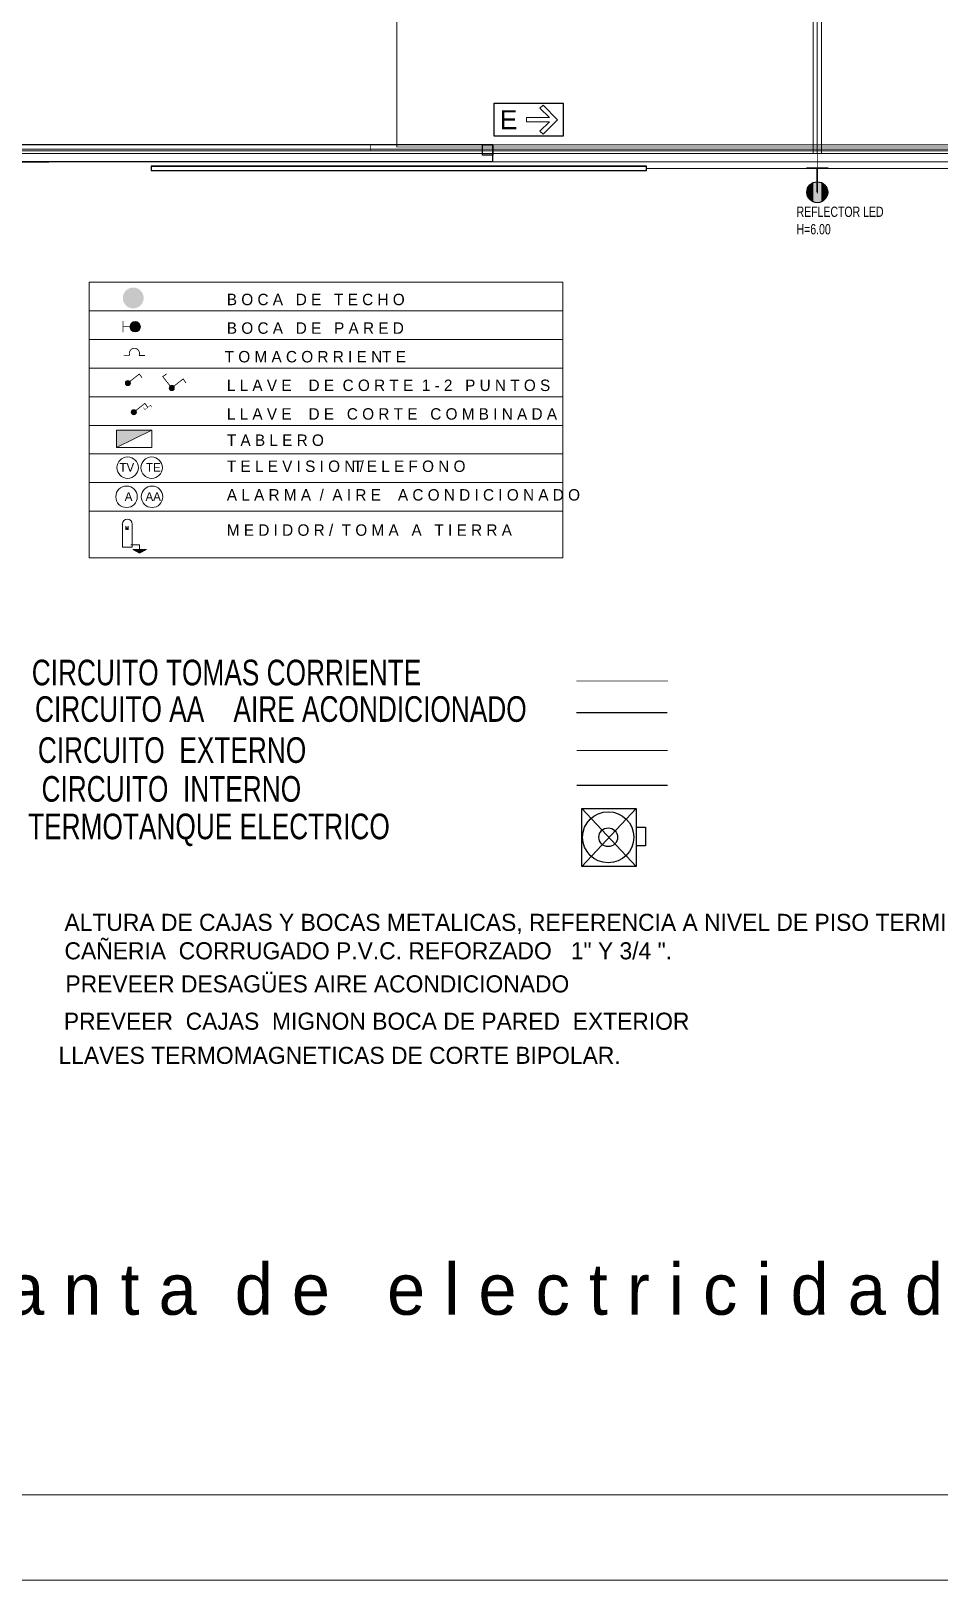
# Model space of a CAD drawing. Header units: millimetres. Extents: x 1972 to 5740, y 370 to 952.
# Drawn here: x 2695.26 to 2705.89, y 637.41 to 655.56 of the extents above; entities that cross this region are included whole.
import ezdxf

# ---------------------------------------------------------------- set-up
doc = ezdxf.new("R2010")
doc.units = ezdxf.units.MM
doc.header["$LTSCALE"] = 15
doc.linetypes.add('ACAD_ISO02W100', pattern=[15, 12, -3])
for name, color, linetype, lineweight in [('1 CIRCUITO  A  PB EXT', 11, 'Continuous', 30), ('1 CIRCUITO  D  INTERNO', 11, 'Continuous', 30), ('1 CIRCUITO AA', 11, 'Continuous', 30), ('1 CIRCUITO T C', 11, 'Continuous', 30), ('1 ELECTRICIDAD', 11, 'Continuous', 9), ('A-FACHA-XFINA', 8, 'Continuous', 15), ('A-MURO-PARC', 2, 'Continuous', 30), ('ABERTURAS', 2, 'Continuous', 25), ('COTA', 5, 'Continuous', 20), ('COTAS', 5, 'Continuous', 20), ('cotas ROJAS', 5, 'Continuous', 13), ('MUROS', 1, 'Continuous', 30), ('SOMBRAS', 95, 'Continuous', 18)]:
    doc.layers.add(name, color=color, linetype=linetype, lineweight=lineweight)
doc.styles.add('ROMANC', font='romanc', dxfattribs={"width": 0.8, "height": 0.3})
doc.styles.add('texto', font='swisscl.ttf', dxfattribs={"height": 0.18})

# ---------------------------------------------------------------- blocks, each defined once
blk = doc.blocks.new('boca1')
at = {"layer": '1 ELECTRICIDAD', "linetype": 'Continuous'}
h = blk.add_hatch(color=256, dxfattribs=at)
edge = h.paths.add_edge_path()
edge.add_arc((0.004, 0.003), 0.182, 0, 360)
blk = doc.blocks.new('boca-p')
at = {"layer": '1 ELECTRICIDAD', "linetype": 'Continuous'}
h = blk.add_hatch(color=256, dxfattribs=at)
edge = h.paths.add_edge_path()
edge.add_arc((0, 0.423), 0.182, 0, 360)
at = {"layer": '1 ELECTRICIDAD', "linetype": 'Continuous', "const_width": 0.03}
for points in [[(0, 0), (-0.194, 0)], [(0, 0.423), (0, 0)], [(0, 0), (0.194, 0)]]:
    blk.add_lwpolyline(points, dxfattribs=at)
at = {"layer": '1 ELECTRICIDAD', "linetype": 'Continuous'}
blk.add_circle((0, 0.423), 0.182, dxfattribs=at)
blk = doc.blocks.new('t')
at = {"layer": '1 ELECTRICIDAD', "const_width": 0.03}
blk.add_lwpolyline([(-0.008, -0.363), (-0.008, -0.159, 1.555367), (0, 0.163), (0, 0.375)], format="xyb", dxfattribs=at)
blk = doc.blocks.new('med1')
at = {"layer": '1 ELECTRICIDAD'}
for p, q in [((-0.53, 2.48), (-0.53, 0)), ((0.53, 0), (0.53, 2.48)), ((-0.53, 0), (0.53, 0)), ((0.39, 0.24), (1.32, 0.24)), ((1.32, 0.24), (1.32, -0.22)), ((1.32, -0.65), (0.58, -0.25)), ((0.58, -0.25), (1.32, -0.25)), ((0.77, -0.35), (1.88, -0.35)), ((0.99, -0.45), (1.68, -0.45)), ((1.15, -0.54), (1.5, -0.54)), ((1.32, -0.22), (1.32, -0.65))]:
    blk.add_line(p, q, dxfattribs=at)
blk.add_lwpolyline([(1.32, -0.65), (2.08, -0.25), (1.3, -0.25)], dxfattribs=at)
blk.add_arc((0, 2.48), 0.533, 0, 180, dxfattribs=at)
at = {"layer": '1 ELECTRICIDAD', "style": 'ROMANC'}
blk.add_text('M', height=0.4, dxfattribs=at).set_placement((-0.23, 1.86))
blk = doc.blocks.new('tab2')
at = {"layer": '1 ELECTRICIDAD', "linetype": 'Continuous'}
blk.add_hatch(color=256, dxfattribs=at).paths.add_polyline_path([(0.154, 0), (-0.154, 0), (0.154, 0.617)])
at = {"layer": '1 ELECTRICIDAD'}
for p, q in [((0.154, 0.617), (-0.154, 0.617)), ((-0.154, 0.617), (-0.154, 0))]:
    blk.add_line(p, q, dxfattribs=at)
blk.add_lwpolyline([(0.154, 0), (-0.154, 0), (0.154, 0.617)], close=True, dxfattribs=at)

msp = doc.modelspace()

# ---------------------------------------------------------------- hatches: boundary and pattern name
at = {"layer": '1 ELECTRICIDAD', "linetype": 'Continuous'}
h = msp.add_hatch(color=256, dxfattribs=at)
edge = h.paths.add_edge_path()
edge.add_arc((2696.39434, 651.43753), 0.03018, 35, 395)
h = msp.add_hatch(color=256, dxfattribs=at)
edge = h.paths.add_edge_path()
edge.add_arc((2696.90731, 651.3797), 0.03018, 35, 395)
h = msp.add_hatch(color=256, dxfattribs=at)
edge = h.paths.add_edge_path()
edge.add_arc((2696.46321, 651.09721), 0.03018, 50, 410)

# ---------------------------------------------------------------- linework, layer by layer
msp.add_lwpolyline([(2700.68362, 654.716), (2701.49217, 654.716), (2701.49217, 654.32946), (2700.68362, 654.32946)], close=True)
at = {"layer": '1 CIRCUITO  A  PB EXT', "ltscale": 0.5, "const_width": 0.01}
for points in [[(2694.46719, 676.63148), (2694.51719, 676.63148), (2694.51719, 654.15868), (2694.51719, 654.15868), (2694.51719, 654.15868), (2709.70214, 654.15868), (2709.70214, 654.22868)], [(2714.46719, 676.63148), (2714.41719, 676.63148), (2714.41719, 654.15868), (2714.41719, 654.15868), (2714.41719, 654.15868), (2699.23223, 654.15868), (2699.23223, 654.22868)], [(2704.46719, 654.15868), (2704.46719, 653.65868)]]:
    msp.add_lwpolyline(points, dxfattribs=at)
at = {"layer": '1 CIRCUITO  A  PB EXT'}
for points, const_width in [([(2704.46719, 653.95733), (2704.33727, 653.95733)], 0.02012), ([(2704.46719, 653.95733), (2704.5971, 653.95733)], 0.02012), ([(2704.46719, 653.67339), (2704.46719, 653.95733)], 0.02012), ([(2701.64811, 647.13179), (2702.71455, 647.13179)], 0.015)]:
    msp.add_lwpolyline(points, dxfattribs=dict(at, const_width=const_width))
msp.add_circle((2704.46719, 653.67339), 0.12229, dxfattribs=at)
for points in [[(2704.3449, 653.67339), (2704.35421, 653.62659), (2704.35421, 653.72019)], [(2704.35421, 653.72019), (2704.38071, 653.58692), (2704.38071, 653.75986)], [(2704.38071, 653.58692), (2704.35421, 653.72019), (2704.35421, 653.62659)], [(2704.38071, 653.75986), (2704.42039, 653.56041), (2704.42039, 653.78637)], [(2704.42039, 653.56041), (2704.38071, 653.75986), (2704.38071, 653.58692)], [(2704.42039, 653.78637), (2704.46719, 653.5511), (2704.46719, 653.79568)], [(2704.46719, 653.5511), (2704.42039, 653.78637), (2704.42039, 653.56041)], [(2704.51398, 653.56041), (2704.46719, 653.79568), (2704.46719, 653.5511)], [(2704.46719, 653.79568), (2704.51398, 653.56041), (2704.51398, 653.78637)], [(2704.55366, 653.58692), (2704.51398, 653.78637), (2704.51398, 653.56041)], [(2704.51398, 653.78637), (2704.55366, 653.58692), (2704.55366, 653.75986)], [(2704.58017, 653.62659), (2704.55366, 653.75986), (2704.55366, 653.58692)], [(2704.55366, 653.75986), (2704.58017, 653.62659), (2704.58017, 653.72019)], [(2704.58947, 653.67339), (2704.58017, 653.72019), (2704.58017, 653.62659)]]:
    msp.add_solid(points, dxfattribs=at)
at = {"layer": '1 CIRCUITO  D  INTERNO', "linetype": 'ACAD_ISO02W100', "ltscale": 0.01}
for points, const_width in [([(2699.54219, 676.62868), (2699.54219, 654.22868), (2699.54219, 654.20368), (2709.45356, 654.20368), (2709.55356, 654.20368), (2709.55356, 654.22868)], 0.01), ([(2701.64811, 646.72439), (2702.71455, 646.72439)], 0.015)]:
    msp.add_lwpolyline(points, dxfattribs=dict(at, const_width=const_width))
at = {"layer": '1 CIRCUITO AA'}
for p, q in [((2701.64626, 647.57737, 0.2625), (2702.71024, 647.57737, 0.2625)), ((2701.71096, 646.45291), (2702.34806, 645.77229)), ((2702.34806, 646.45291), (2701.71096, 645.77229))]:
    msp.add_line(p, q, dxfattribs=at)
for points in [[(2701.71096, 646.45291), (2702.34806, 646.45291), (2702.34806, 645.77229), (2701.71096, 645.77229)], [(2702.34965, 646.23291), (2702.45511, 646.23291), (2702.45511, 646.01467), (2702.34965, 646.01467)]]:
    msp.add_lwpolyline(points, close=True, dxfattribs=at)
for radius in [0.29964, 0.29964, 0.10985]:
    msp.add_circle((2702.01896, 646.11531), radius, dxfattribs=at)
at = {"layer": '1 CIRCUITO T C', "ltscale": 0.5, "const_width": 0.01}
msp.add_lwpolyline([(2694.56719, 654.17868), (2709.84026, 654.17868), (2709.84026, 654.17868), (2714.36719, 654.17868)], dxfattribs=at)
at = {"layer": '1 CIRCUITO T C'}
msp.add_lwpolyline([(2694.46719, 654.02868), (2695.46719, 654.02868)], dxfattribs=at)
at = {"layer": '1 CIRCUITO T C', "const_width": 0.0075, "elevation": 0.2625}
msp.add_lwpolyline([(2701.64626, 647.94772), (2702.71907, 647.94772)], dxfattribs=at)
at = {"layer": '1 ELECTRICIDAD'}
for points, const_width in [([(2696.39426, 651.4385), (2696.52785, 651.54404), (2696.55999, 651.49828)], 0.01006), ([(2696.90731, 651.3797), (2696.80178, 651.5133), (2696.84753, 651.54543)], 0.01006), ([(2696.90723, 651.38068), (2697.04083, 651.48621), (2697.07296, 651.44046)], 0.01006), ([(2696.45906, 651.09393), (2696.59265, 651.19947), (2696.62479, 651.15371)], 0.01006), ([(2696.6597, 651.17795), (2696.59276, 651.12536), (2696.57676, 651.14828)], 0.00503), ([(2696.59283, 651.12527), (2696.65963, 651.17804), (2696.6757, 651.15516)], 0.00503)]:
    msp.add_lwpolyline(points, dxfattribs=dict(at, const_width=const_width))
for centre in [(2696.39434, 651.43753), (2696.90731, 651.3797), (2696.46321, 651.09721)]:
    msp.add_circle(centre, 0.03018, dxfattribs=at)
at = {"layer": '1 ELECTRICIDAD', "linetype": 'Continuous', "ltscale": 100}
for centre in [(2696.39058, 650.44637), (2696.67144, 650.44583), (2696.37788, 650.10466), (2696.67627, 650.10466)]:
    msp.add_circle(centre, 0.12575, dxfattribs=at)
at = {"layer": 'A-FACHA-XFINA'}
for p, q in [((2701.32923, 654.54799), (2701.06147, 654.54799)), ((2701.06147, 654.49747), (2701.06147, 654.54799)), ((2701.25561, 654.69305), (2701.21989, 654.65733)), ((2701.32923, 654.54799), (2701.21989, 654.65733)), ((2701.42592, 654.52273), (2701.25561, 654.69305)), ((2701.32923, 654.49747), (2701.06147, 654.49747)), ((2701.32923, 654.49747), (2701.21989, 654.38813)), ((2701.21989, 654.38813), (2701.25561, 654.35241)), ((2701.42592, 654.52273), (2701.25561, 654.35241))]:
    msp.add_line(p, q, dxfattribs=at)
at = {"layer": 'ABERTURAS', "linetype": 'Continuous', "ltscale": 0.001}
for points in [[(2696.66719, 653.97868), (2702.46719, 653.97868)], [(2696.66719, 653.92868), (2702.46719, 653.92868)]]:
    msp.add_lwpolyline(points, dxfattribs=at)
msp.add_lwpolyline([(2696.66719, 653.92868), (2702.46719, 653.92868), (2702.46719, 653.97868), (2696.66719, 653.97868)], close=True, dxfattribs=at)
at = {"layer": 'COTAS'}
msp.add_line((2688.46113, 638.41181), (2762.69459, 638.41181), dxfattribs=at)
msp.add_lwpolyline([(2683.46113, 641.9976), (2688.04692, 637.41181), (2763.69459, 637.41181)], dxfattribs=at)
at = {"layer": 'MUROS', "linetype": 'Continuous', "ltscale": 0.001}
for p, q in [((2700.66719, 654.22868), (2694.66719, 654.22868)), ((2700.66719, 654.02868), (2700.66719, 654.22868)), ((2700.66719, 654.02868), (2694.46719, 654.02868))]:
    msp.add_line(p, q, dxfattribs=at)
msp.add_lwpolyline([(2700.66719, 654.22868), (2700.66719, 654.10868), (2700.54719, 654.10868), (2700.54719, 654.22868)], close=True, dxfattribs=at)
at = {"layer": 'SOMBRAS', "linetype": 'ACAD_ISO02W100', "ltscale": 20}
for p, q in [((2694.46719, 654.12868), (2710.32719, 654.12868)), ((2700.66719, 654.02868), (2706.46719, 654.02868))]:
    msp.add_line(p, q, dxfattribs=at)
at = {"layer": 'SOMBRAS', "linetype": 'Continuous'}
for p, q in [((2701.48904, 652.61846), (2695.94144, 652.61846)), ((2701.48904, 652.28312), (2695.94144, 652.28312)), ((2701.48904, 651.94778), (2695.94144, 651.94778)), ((2701.48904, 651.61244), (2695.94144, 651.61244)), ((2701.48904, 651.2771), (2695.94144, 651.2771)), ((2701.48904, 650.94176), (2695.94144, 650.94176)), ((2701.48904, 650.94176), (2695.94144, 650.94176)), ((2701.48904, 650.60642), (2695.94144, 650.60642)), ((2701.48904, 650.60642), (2695.94144, 650.60642)), ((2701.48904, 650.27108), (2695.94144, 650.27108)), ((2701.48904, 650.27108), (2695.94144, 650.27108)), ((2701.48904, 649.93574), (2695.94144, 649.93574)), ((2701.48904, 649.39143), (2695.94144, 649.39143))]:
    msp.add_line(p, q, dxfattribs=at)
at = {"layer": 'SOMBRAS', "linetype": 'ACAD_ISO02W100', "ltscale": 20}
for points in [[(2704.46719, 679.12868), (2704.46719, 654.12868)], [(2706.46719, 653.95368), (2702.46719, 653.95368)]]:
    msp.add_lwpolyline(points, dxfattribs=at)
for points in [[(2704.46719, 655.37124), (2704.46719, 655.37124), (2704.46719, 659.12868), (2704.41719, 659.12868), (2704.41719, 654.12868), (2704.46719, 654.12868)], [(2704.46719, 655.37124), (2704.46719, 655.37124), (2704.46719, 659.12868), (2704.51719, 659.12868), (2704.51719, 654.12868), (2704.46719, 654.12868)]]:
    msp.add_lwpolyline(points, close=True, dxfattribs=at)
at = {"layer": 'SOMBRAS', "linetype": 'Continuous', "ltscale": 0.001}
for points in [[(2706.46719, 654.22868), (2700.66719, 654.22868)], [(2706.46719, 654.02868), (2700.66719, 654.02868)]]:
    msp.add_lwpolyline(points, dxfattribs=at)
at = {"layer": 'SOMBRAS', "linetype": 'Continuous'}
for points in [[(2695.94144, 652.61846), (2695.94144, 649.39143)], [(2701.48904, 652.61846), (2701.48904, 649.39143)]]:
    msp.add_lwpolyline(points, dxfattribs=at)

# ---------------------------------------------------------------- block references
at = {"layer": '1 ELECTRICIDAD'}
for name, p, xscale, yscale, zscale, rotation in [('boca1', (2696.45351, 652.43674), -0.6706799999999475, 0.6706800000000044, 0.67068, 180), ('boca-p', (2696.33679, 652.09805), -0.3353399999998601, 0.3353399999999738, 0.33534, 270), ('t', (2696.47037, 651.76276), 0.3353399999999739, 0.3353399999999739, 0.3353399999999739, 90), ('tab2', (2696.25931, 650.78386), -0.6706800000000044, 0.6706800000000044, 0.67068, 270)]:
    msp.add_blockref(name, p, dxfattribs=dict(at, xscale=xscale, yscale=yscale, zscale=zscale, rotation=rotation))
at = {"layer": 'COTA', "xscale": 0.1089854999997897, "yscale": 0.1089854999997897, "zscale": 0.1089854999997897}
msp.add_blockref('med1', (2696.38651, 649.51451), dxfattribs=at)

# ---------------------------------------------------------------- texts
at = {"layer": '1 ELECTRICIDAD', "linetype": 'Continuous', "ltscale": 100, "width": 0.201204, "attachment_point": 1}
for s, insert, char_height in [('TV', (2696.29501, 650.49974), 0.100602), ('TE', (2696.60641, 650.4992), 0.100602), ('A', (2696.35662, 650.15803), 0.1006), ('AA', (2696.60005, 650.15803), 0.100602)]:
    msp.add_mtext(s, dxfattribs=dict(at, insert=insert, char_height=char_height))
at = {"layer": 'A-MURO-PARC', "insert": (2700.85125, 654.63319), "char_height": 0.2210688, "width": 12.4865132, "attachment_point": 2}
msp.add_mtext('{\\f@Arial Unicode MS|b0|i0|c0|p34;E}', dxfattribs=at)
at = {"layer": 'COTAS', "insert": (2693.89845, 641.12006), "char_height": 0.6, "width": 25.6, "attachment_point": 1}
msp.add_mtext('p l a n t a  d e   e l e c t r i c i d a d', dxfattribs=at)
at = {"layer": 'cotas ROJAS', "char_height": 0.12, "width": 1.5078199, "attachment_point": 1, "style": 'texto'}
for s, insert in [('REFLECTOR LED', (2704.22487, 653.50505)), ('H=6.00', (2704.22487, 653.30017))]:
    msp.add_mtext(s, dxfattribs=dict(at, insert=insert))
at = {"layer": 'SOMBRAS', "style": 'texto'}
for s, p in [('CIRCUITO TOMAS CORRIENTE', (2695.26793, 647.89572, 0.2625)), ('CIRCUITO AA    AIRE ACONDICIONADO', (2695.30628, 647.46788, 0.2625))]:
    msp.add_text(s, height=0.3, dxfattribs=at).set_placement(p)
at = {"layer": 'SOMBRAS', "linetype": 'Continuous', "char_height": 0.134136, "attachment_point": 1}
for s, insert, width in [('B O C A   D E   T E C H O', (2697.55236, 652.48432), 6.2392118), ('B O C A   D E   P A R E D', (2697.55236, 652.14898), 6.2392019), ('T O M A C O R R I E NT E', (2697.52725, 651.81364), 6.2392019), ('L L A V E    D E  C O R T E  1 - 2   P U N T O S', (2697.55236, 651.4783), 6.2392019), ('L L A V E    D E   C O R T E   C O M B I N A D A', (2697.55236, 651.14296), 6.2392019), ('T A B L E R O', (2697.55236, 650.83528), 6.2392019), ('T E L E V I S I O N /', (2697.55236, 650.52977), 6.239336), ('T E L E F O N O', (2699.03162, 650.52977), 6.239336), ('A L A R M A  /  A I R E    A C O N D I C I O N A D O', (2697.55236, 650.19443), 6.239336), ('M E D I D O R /  T O M A   A   T I E R R A', (2697.55236, 649.78208), 6.2392019)]:
    msp.add_mtext(s, dxfattribs=dict(at, insert=insert, width=width))
at = {"layer": 'SOMBRAS', "char_height": 0.3, "style": 'texto'}
for s, insert, width, attachment_point in [('CIRCUITO  EXTERNO     ', (2695.33918, 647.28693), 15.5, 1), ('CIRCUITO  INTERNO     ', (2695.38234, 646.83226), 15.5, 1), ('TERMOTANQUE ELECTRICO', (2697.343, 646.39242), 8.4723727, 2)]:
    msp.add_mtext(s, dxfattribs=dict(at, insert=insert, width=width, attachment_point=attachment_point))
at = {"layer": 'SOMBRAS', "char_height": 0.2, "attachment_point": 1}
for s, insert, width in [('             ALTURA DE CAJAS Y BOCAS METALICAS, REFERENCIA A NIVEL DE PISO TERMINADO\\P             CAÑERIA  CORRUGADO P.V.C. REFORZADO   1" Y 3/4 ".', (2694.68542, 645.21832), 19.6980547), ('             PREVEER DESAGÜES AIRE ACONDICIONADO', (2694.69653, 644.49737), 7.5740958), ('             PREVEER  CAJAS  MIGNON BOCA DE PARED  EXTERIOR ', (2694.67759, 644.05994), 10.2098324), ('LLAVES TERMOMAGNETICAS DE CORTE BIPOLAR.', (2695.58099, 643.65979), 7.5740958)]:
    msp.add_mtext(s, dxfattribs=dict(at, insert=insert, width=width))

doc.saveas('drawing.dxf')
